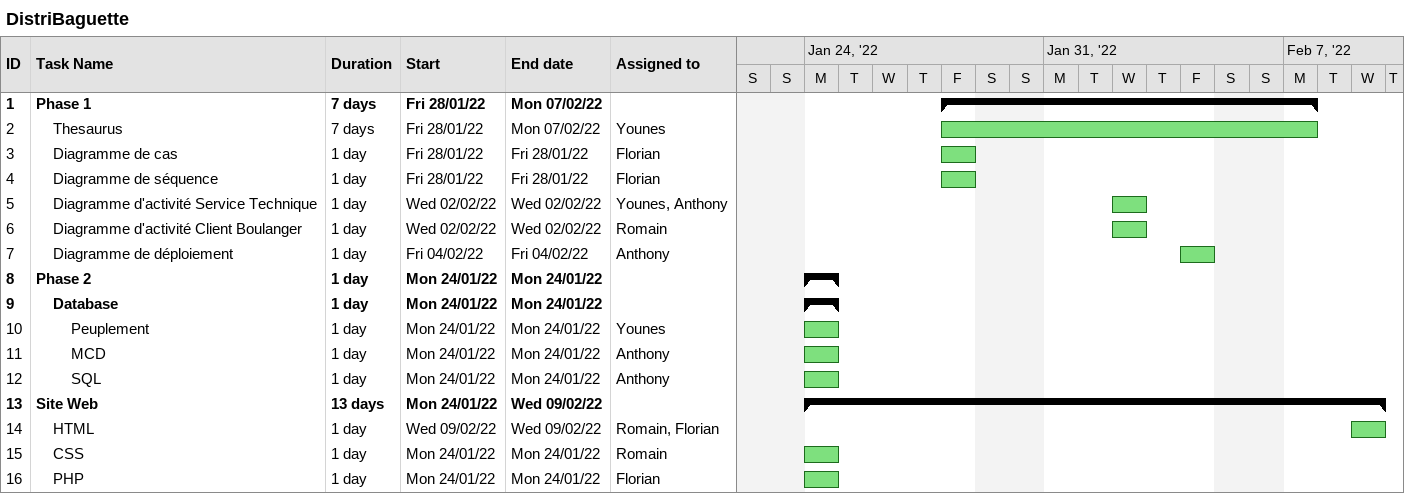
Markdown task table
DistriBaguette

| ID | Level | Task | Duration | Start | Finish | Resources |
|---|---|---|---|---|---|---|
| 1 | 1 | **Phase 1** | 7d | 2022-01-28 | 2022-02-07 |  |
| 2 | 2 | Thesaurus | 7d | 2022-01-28 | 2022-02-07 | Younes |
| 3 | 2 | Diagramme de cas | 1d | 2022-01-28 | 2022-01-28 | Florian |
| 4 | 2 | Diagramme de séquence | 1d | 2022-01-28 | 2022-01-28 | Florian |
| 5 | 2 | Diagramme d'activité Service Technique | 1d | 2022-02-02 | 2022-02-02 | Younes, Anthony |
| 6 | 2 | Diagramme d'activité Client Boulanger | 1d | 2022-02-02 | 2022-02-02 | Romain |
| 7 | 2 | Diagramme de déploiement | 1d | 2022-02-04 | 2022-02-04 | Anthony |
| 8 | 1 | **Phase 2** | 1d | 2022-01-24 | 2022-01-24 |  |
| 9 | 2 | **Database** | 1d | 2022-01-24 | 2022-01-24 |  |
| 10 | 3 | Peuplement | 1d | 2022-01-24 | 2022-01-24 | Younes |
| 11 | 3 | MCD | 1d | 2022-01-24 | 2022-01-24 | Anthony |
| 12 | 3 | SQL | 1d | 2022-01-24 | 2022-01-24 | Anthony |
| 13 | 1 | **Site Web** | 13d | 2022-01-24 | 2022-02-09 |  |
| 14 | 2 | HTML | 1d | 2022-02-09 | 2022-02-09 | Romain, Florian |
| 15 | 2 | CSS | 1d | 2022-01-24 | 2022-01-24 | Romain |
| 16 | 2 | PHP | 1d | 2022-01-24 | 2022-01-24 | Florian |
